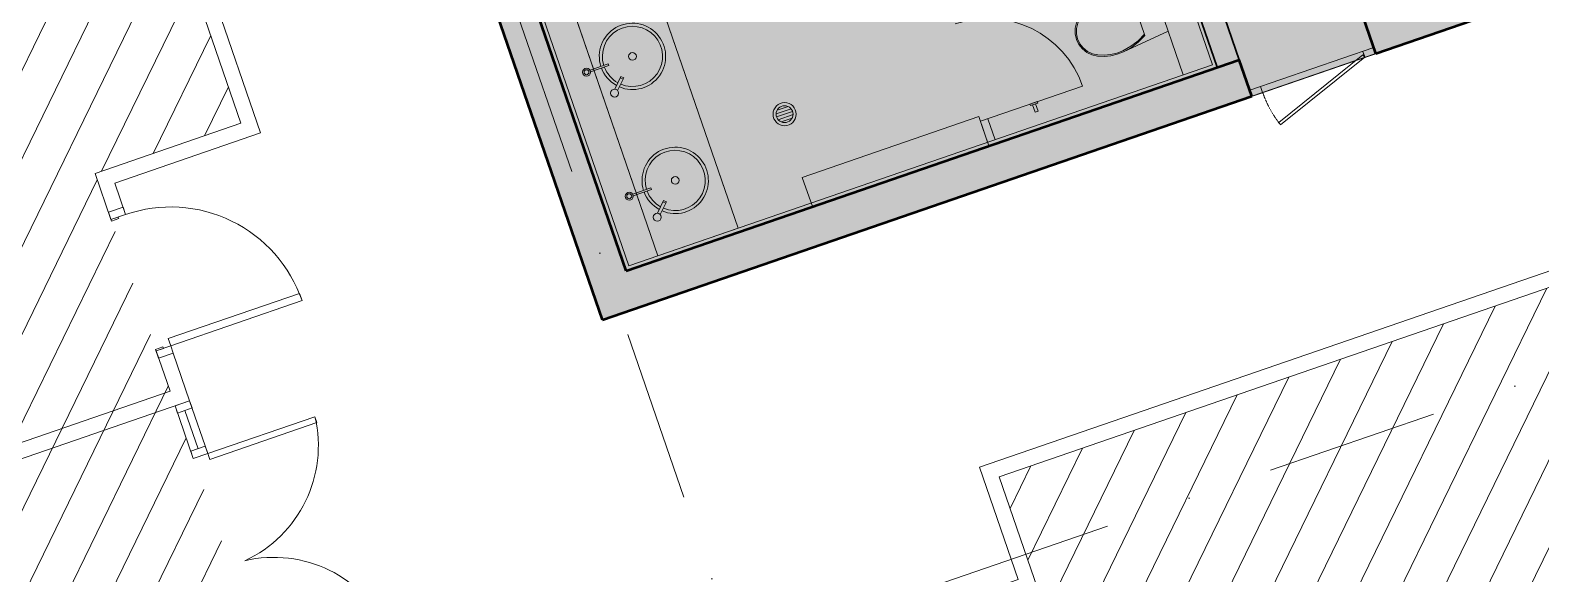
# Model space of a CAD drawing. Extents: x 760773 to 1075934, y 719259 to 1013331.
# Drawn here: x 1003046 to 1012835, y 839003 to 842526 of the extents above; entities that cross this region are included whole.
import ezdxf

# ---------------------------------------------------------------- set-up
doc = ezdxf.new("R2010")
doc.units = 0
doc.header["$MEASUREMENT"] = 0
doc.linetypes.add('DGN3', pattern=[1.24434, 0.82956, -0.41478])
doc.linetypes.add('DGN4', pattern=[1.116131, 0.558066, -0.279033, 0, -0.279033])
doc.layers.add('2', color=7, linetype='Continuous')
doc.layers.add('e-b-shell', color=253, linetype='Continuous')
for name, color, linetype, lineweight in [('27', 7, 'Continuous', 0), ('A-Door', 4, 'Continuous', 0), ('A-WALL', 2, 'Continuous', 0), ('spare0', 7, 'Continuous', 0), ('spare5', 7, 'Continuous', 0)]:
    doc.layers.add(name, color=color, linetype=linetype, lineweight=lineweight)

# ---------------------------------------------------------------- blocks, each defined once
blk = doc.blocks.new('RSINK2')
at = {"layer": 'e-b-shell', "lineweight": 0}
for p, q in [((-0.2753, -0.0895), (-0.1576, -0.049)), ((-0.272, -0.099), (-0.1543, -0.0584)), ((-0.1576, -0.049), (-0.1543, -0.0584)), ((-0.0747, -0.1304), (-0.1146, -0.2122)), ((-0.0567, -0.1392), (-0.0966, -0.221)), ((-0.0791, -0.1394), (-0.0611, -0.1482)), ((-0.0747, -0.1304), (-0.0567, -0.1392))]:
    blk.add_line(p, q, dxfattribs=at)
for centre, radius in [((0, 0), 0.025), ((-0.2978, -0.1025), 0.026), ((-0.2978, -0.1025), 0.016), ((-0.1161, -0.2382), 0.026)]:
    blk.add_circle(centre, radius, dxfattribs=at)
for radius, start, end in [(0.215, 246.66578, 197.66732), (0.195, 246.93944, 197.53062), (0.215, 200.33248, 241.33402), (0.195, 200.46918, 241.06037)]:
    blk.add_arc((0, 0), radius, start, end, dxfattribs=at)
blk = doc.blocks.new('RSINK3')
at = {"layer": 'e-b-shell', "lineweight": 0}
for p, q in [((-0.2754, -0.0894), (-0.1577, -0.0489)), ((-0.2721, -0.0989), (-0.1544, -0.0583)), ((-0.1577, -0.0489), (-0.1544, -0.0583)), ((-0.0748, -0.1303), (-0.1147, -0.2121)), ((-0.0568, -0.1391), (-0.0967, -0.2209)), ((-0.0792, -0.1393), (-0.0612, -0.1481)), ((-0.0748, -0.1303), (-0.0568, -0.1391))]:
    blk.add_line(p, q, dxfattribs=at)
for centre, radius in [((0, 0.0001), 0.025), ((-0.2979, -0.1024), 0.026), ((-0.2979, -0.1024), 0.016), ((-0.1162, -0.2381), 0.026)]:
    blk.add_circle(centre, radius, dxfattribs=at)
for radius, start, end in [(0.215, 246.66578, 197.66732), (0.195, 246.93944, 197.53062), (0.215, 200.33248, 241.33402), (0.195, 200.46918, 241.06037)]:
    blk.add_arc((0, 0.0001), radius, start, end, dxfattribs=at)
blk = doc.blocks.new('FD')
at = {"layer": 'e-b-shell', "lineweight": 0}
for p, q in [((-0.0549, 0.0023), (0.042, 0.0356)), ((-0.0519, -0.0179), (0.0521, 0.0179)), ((-0.0487, 0.0256), (0.0227, 0.0501)), ((-0.0419, -0.0356), (0.055, -0.0022)), ((-0.0226, -0.0501), (0.0488, -0.0255))]:
    blk.add_line(p, q, dxfattribs=at)
for radius in [0.075, 0.055]:
    blk.add_circle((0.0001, 0), radius, dxfattribs=at)
blk = doc.blocks.new('AnonymousCell23')
at = {"layer": 'e-b-shell', "lineweight": 0}
for p, q in [((0.6134, 0.5823), (0.9241, 0.6545)), ((0.9241, 0.6545), (1.0175, 0.3833)), ((0.8665, 0.3558), (0.7883, 0.5832)), ((0.8939, 0.5136), (0.9069, 0.4758)), ((0.962, 0.5307), (0.8958, 0.5079)), ((0.9711, 0.5042), (0.9049, 0.4814)), ((0.9631, 0.5427), (0.9584, 0.5411)), ((0.9584, 0.5411), (0.9747, 0.4938)), ((0.9747, 0.4938), (0.9795, 0.4955)), ((0.7282, 0.2489), (1.0175, 0.3833))]:
    blk.add_line(p, q, dxfattribs=at)
at = {"layer": 'e-b-shell', "lineweight": 0, "flags": 128}
for points in [[(0.7883, 0.5832), (0.7303, 0.5917), (0.6717, 0.5914), (0.6134, 0.5823)], [(0.4642, 0.5001), (0.4407, 0.4713), (0.4241, 0.4382), (0.4156, 0.4024), (0.4151, 0.3658), (0.4229, 0.3303)], [(0.4698, 0.4947), (0.4474, 0.4671), (0.4317, 0.4356), (0.4237, 0.4016), (0.4232, 0.3667), (0.4306, 0.3329)], [(0.6134, 0.5823), (0.5722, 0.5697), (0.5329, 0.5515), (0.4968, 0.5283), (0.4642, 0.5001)], [(0.6152, 0.5746), (0.575, 0.5624), (0.5369, 0.5446), (0.5016, 0.522), (0.4698, 0.4947)], [(0.7913, 0.5744), (0.7331, 0.5835), (0.6738, 0.5836), (0.6152, 0.5746)], [(0.4229, 0.3303), (0.4386, 0.2975), (0.4615, 0.2689), (0.4903, 0.246), (0.5237, 0.23), (0.56, 0.2217)], [(0.4229, 0.3303), (0.4386, 0.2975), (0.4615, 0.2689), (0.4903, 0.246), (0.5237, 0.23), (0.56, 0.2217)], [(0.4306, 0.3329), (0.4456, 0.3017), (0.4674, 0.2745), (0.4948, 0.2527), (0.5265, 0.2376), (0.5611, 0.2296)], [(0.7249, 0.2561), (0.7767, 0.2852), (0.8232, 0.3218), (0.8635, 0.3648)], [(0.7282, 0.2489), (0.7796, 0.2777), (0.8261, 0.3135), (0.8665, 0.3558)], [(0.56, 0.2217), (0.603, 0.2198), (0.6458, 0.2236), (0.688, 0.2335), (0.7282, 0.2489)], [(0.5611, 0.2296), (0.6029, 0.2277), (0.6447, 0.2315), (0.6856, 0.2411), (0.7249, 0.2561)]]:
    blk.add_lwpolyline(points, dxfattribs=at)
at = {"layer": 'e-b-shell', "lineweight": 0}
for centre, radius, start, end in [((0.9004, 0.4946), 0.02, 109.00031, 289.00031), ((0.9231, 0.5024), 0.025, 55.86031, 162.14031), ((0.9231, 0.5024), 0.025, 235.86031, 342.14031)]:
    blk.add_arc(centre, radius, start, end, dxfattribs=at)
blk = doc.blocks.new('HOOK')
at = {"layer": 'e-b-shell', "lineweight": 0, "flags": 128}
for points in [[(-0.0237, -0.0082), (-0.0204, -0.0177), (0.0268, -0.0014), (0.0236, 0.0081), (-0.0237, -0.0082)], [(0.0127, -0.0063), (-0.0062, -0.0128), (0.01, -0.06), (0.0289, -0.0535), (0.0127, -0.0063)]]:
    blk.add_lwpolyline(points, dxfattribs=at)

msp = doc.modelspace()

# ---------------------------------------------------------------- hatches: boundary and pattern name
at = {"layer": '27', "lineweight": 0, "true_color": 0x636466}
h = msp.add_hatch(dxfattribs=at)
h.set_pattern_fill('ANSI31', color=251, scale=2000)
h.set_pattern_definition([(244, (1013934.4, 889221.97), (224.6985, -109.5928), [])])
h.paths.add_polyline_path([(1009325.4355, 839631.60698), (1009576.12743, 838903.54474), (1007590.5381, 838219.8515), (1010679.84322, 829247.8934), (1011129.68362, 829402.78772), (1011460.72203, 828441.38237), (1032119.33446, 835555.00157), (1023052.24844, 861887.68737), (1012391.30971, 858216.82564), (1013354.06718, 855420.77504), (1014105.75443, 855679.60171), (1014887.118, 853410.35713), (1014135.43073, 853151.53045), (1016082.3283, 847497.32937), (1016857.70611, 847764.32137), (1017411.19225, 846156.92915), (1016636.46451, 845890.169), (1018992.63813, 839047.34395), (1017290.40754, 838461.03324), (1016085.76997, 841959.44967)])
h = msp.add_hatch(dxfattribs=at)
h.set_pattern_fill('ANSI31', color=251, scale=2000)
h.set_pattern_definition([(244, (1013934.4, 889221.97), (224.6985, -109.5928), [])])
h.paths.add_polyline_path([(1010916.15818, 828253.8727), (1008170.50914, 836230.1357), (1006561.7952, 835678.43097), (1005676.9067, 838243.22286), (1004733.35019, 837918.31762), (1003466.67341, 841597.01411), (1004412.20668, 841922.58732), (1002031.77837, 848835.85313), (1001086.25994, 848510.28502), (1000370.01, 850590.42589), (1001315.52843, 850915.99399), (1000046.82643, 854600.57212), (989385.28115, 850929.50773), (998648.0761, 824029.46561)])
at = {"layer": 'spare5', "linetype": 'Continuous', "true_color": 0x7f7f7f}
msp.add_hatch(color=8, dxfattribs=at).paths.add_polyline_path([(1006754.04365, 840649.63692), (1001829.83293, 854950.58325), (1010575.91474, 857962.10072), (1015500.12546, 843661.1544)])

# ---------------------------------------------------------------- linework, layer by layer
at = {"layer": '2', "color": 1, "linetype": 'DGN4', "lineweight": 0, "ltscale": 2000}
for p, q in [((990929.35772, 886990.37121), (1011730.97049, 826578.10115)), ((992086.41938, 833133.65835), (1029599.81575, 846050.1031))]:
    msp.add_line(p, q, dxfattribs=at)
at = {"layer": 'A-Door', "color": 4, "linetype": 'Continuous', "lineweight": 0, "ltscale": 0.001}
msp.add_line((1004133.84457, 839812.98142), (1004048.36424, 840061.22465), dxfattribs=at)
at = {"layer": 'A-Door', "color": 4, "linetype": 'Continuous', "lineweight": 0, "ltscale": 0.001, "flags": 128}
for points in [[(1003569.35998, 841298.53692), (1003664.00479, 841331.12574), (1003647.72636, 841378.40174), (1003553.08155, 841345.81292), (1003572.61566, 841289.08172)], [(1003572.61566, 841289.08172), (1003619.89167, 841305.36015), (1003616.63598, 841314.81535), (1003569.35998, 841298.53692)], [(1003956.92376, 840480.12571), (1003940.64533, 840527.40172), (1004791.6134, 840820.41349), (1004807.89184, 840773.13749), (1003956.92376, 840480.12571)], [(1003862.37175, 840447.56885), (1003909.64776, 840463.84728), (1003906.39207, 840473.30248), (1003859.11607, 840457.02405), (1003878.65018, 840400.29284)], [(1003878.65018, 840400.29284), (1003973.29502, 840432.88167), (1003957.01659, 840480.15768), (1003862.37175, 840447.56885)], [(1003984.82995, 840092.22599), (1004102.84742, 839749.42903), (1004197.39928, 839781.98585), (1004079.38181, 840124.78275)]]:
    msp.add_lwpolyline(points, dxfattribs=at)
for points in [[(1004095.64033, 840077.50375), (1004079.36172, 840124.77843), (1003984.80954, 840092.22023), (1004001.08815, 840044.94556)], [(1004904.69773, 839983.22807), (1004210.42393, 839744.1611), (1004197.39928, 839781.98585), (1004891.67308, 840021.05282)], [(1004181.12066, 839829.26052), (1004197.39928, 839781.98585), (1004102.8471, 839749.42765), (1004086.56849, 839796.70233)]]:
    msp.add_lwpolyline(points, close=True, dxfattribs=at)
at = {"layer": 'A-Door', "color": 4, "linetype": 'Continuous', "lineweight": 0, "ltscale": 0.001}
for centre, radius, start, end in [((1003956.92376, 840480.12571), 900.00142, 18.999998447, 108.999998448), ((1004092.62705, 839833.08507), 820.85713, 294.763824429, 13.237592719), ((1004624.43392, 838288.66605), 820.85713, 24.763784024, 103.237552318)]:
    msp.add_arc(centre, radius, start, end, dxfattribs=at)
at = {"layer": 'A-WALL', "color": 2, "linetype": 'Continuous', "lineweight": 0, "ltscale": 0.001}
for p, q in [((1004539.31535, 841860.59228), (1002125.2816, 848871.40556)), ((1004412.20668, 841922.58732), (1002063.28656, 848744.29689)), ((1009198.30409, 839693.66805), (1016147.76383, 842086.55894)), ((1003466.68825, 841597.01922), (1004412.20668, 841922.58732)), ((1009325.43519, 839631.60788), (1016085.76997, 841959.44967)), ((1003593.79693, 841535.02418), (1004539.31535, 841860.59228)), ((1003466.68825, 841597.01922), (1003569.45293, 841298.56893)), ((1003593.79693, 841535.02418), (1003664.00479, 841331.12574)), ((1006720.94121, 840745.15688), (1006753.49803, 840650.60502)), ((1003862.46473, 840447.60086), (1003952.27328, 840186.7779)), ((1003952.27328, 840186.7779), (994189.56427, 836825.2076)), ((1004079.38181, 840124.78275), (994222.12202, 836730.65607))]:
    msp.add_line(p, q, dxfattribs=at)
at = {"layer": 'A-WALL', "color": 2, "linetype": 'Continuous', "lineweight": 0, "ltscale": 0.001, "flags": 128}
msp.add_lwpolyline([(1004079.38197, 840124.78281), (1003973.29502, 840432.88167)], dxfattribs=at)
at = {"layer": 'A-WALL', "color": 2, "linetype": 'Continuous', "lineweight": 0, "ltscale": 0.001}
for points in [[(1009198.33128, 839693.58908), (1009449.01876, 838965.53978), (1007463.42975, 838281.84666)], [(1009325.43519, 839631.60788), (1009576.12743, 838903.54474), (1007495.98657, 838187.2948)]]:
    msp.add_lwpolyline(points, dxfattribs=at)
at = {"layer": 'spare0', "color": 1, "linetype": 'Continuous', "lineweight": 53}
for p, q in [((1006754.02802, 840649.63154), (1004434.37005, 847386.49567)), ((1006908.9811, 840967.38973), (1004686.95077, 847420.70483)), ((1011765.36223, 842375.17107), (1015500.11218, 843661.14835)), ((1011765.36223, 842375.17107), (1011683.96647, 842611.54012)), ((1006908.9811, 840967.38973), (1010880.18073, 842334.77603)), ((1010961.56827, 842098.40316), (1010880.18073, 842334.77603)), ((1006754.02802, 840649.63154), (1010961.56827, 842098.40316))]:
    msp.add_line(p, q, dxfattribs=at)
at = {"layer": 'spare0', "color": 1, "linetype": 'Continuous', "lineweight": 30}
for p, q in [((1010880.18072, 842334.77603), (1009677.24281, 845828.45409)), ((1010738.35286, 842285.94102), (1009535.4151, 845779.61864))]:
    msp.add_line(p, q, dxfattribs=at)
at = {"layer": 'spare0', "color": 40, "linetype": 'Continuous', "lineweight": 0, "true_color": 0xffa824}
for p, q in [((1010706.57587, 842301.43989), (1009519.91613, 845747.84145)), ((1006924.47995, 840999.16688), (1005752.52959, 844402.80176)), ((1011681.31286, 842388.5376), (1011694.33545, 842350.71704)), ((1006924.47995, 840999.16688), (1010706.57586, 842301.4399)), ((1011685.40383, 842376.65635), (1011693.54418, 842353.01494)), ((1011019.44971, 842160.6403), (1011032.47244, 842122.81933))]:
    msp.add_line(p, q, dxfattribs=at)
at = {"layer": 'spare0', "color": 200, "linetype": 'Continuous', "lineweight": 13, "true_color": 0xb900ff}
for p, q in [((1007633.61985, 841243.34019), (1006526.78984, 844457.84942)), ((1007113.58392, 841064.27977), (1006006.75431, 844278.78781)), ((1008049.54117, 841571.63794), (1009193.6193, 841965.57352)), ((1009193.6193, 841965.57352), (1009258.73261, 841776.46969)), ((1008049.54117, 841571.63794), (1008114.65448, 841382.53412)), ((1007633.62562, 841243.32342), (1007113.5897, 841064.263))]:
    msp.add_line(p, q, dxfattribs=at)
at = {"layer": 'spare0', "color": 200, "linetype": 'Continuous', "lineweight": 0, "true_color": 0xb900ff}
msp.add_line((1010517.50853, 842236.33915), (1010229.38712, 843073.1253), dxfattribs=at)
at = {"layer": 'spare0', "color": 21, "linetype": 'Continuous', "lineweight": 0, "true_color": 0xffa848}
for p, q in [((1011752.3378, 842412.9934), (1010948.54518, 842136.22596)), ((1010961.56835, 842098.40292), (1011765.36141, 842375.17345)), ((1009204.27922, 841935.43994), (1009866.10641, 842163.32183))]:
    msp.add_line(p, q, dxfattribs=at)
at = {"layer": 'spare0', "color": 41, "linetype": 'Continuous', "lineweight": 13, "true_color": 0xffd291}
for p, q in [((1011681.80353, 842366.30392), (1011136.48519, 841927.8659)), ((1011694.33545, 842350.71704), (1011148.79443, 841912.0999)), ((1011694.33545, 842350.71704), (1011681.80353, 842366.30392))]:
    msp.add_line(p, q, dxfattribs=at)
at = {"layer": 'spare0', "color": 2, "linetype": 'Continuous', "lineweight": 0}
for p, q in [((1009250.03667, 841799.91596), (1009203.48308, 841935.16582)), ((1009298.39494, 841816.05898), (1009251.67622, 841951.75987)), ((1006908.97791, 840967.3897), (1007405.37575, 841138.31115))]:
    msp.add_line(p, q, dxfattribs=at)
at = {"layer": 'spare0', "color": 200, "linetype": 'Continuous', "lineweight": 13, "true_color": 0xb900ff, "flags": 128}
for points in [[(1006526.78983, 844457.84942), (1007633.62562, 841243.32342)], [(1007113.5897, 841064.263), (1006006.75431, 844278.78781)]]:
    msp.add_lwpolyline(points, dxfattribs=at)
at = {"layer": 'spare0', "color": 21, "linetype": 'Continuous', "lineweight": 0, "true_color": 0xffa848}
msp.add_arc((1009251.49662, 841951.76892), 650, 18.993826408, 108.993826405, dxfattribs=at)
at = {"layer": 'spare0', "color": 41, "linetype": 'DGN3', "lineweight": 0, "true_color": 0xffd291}
msp.add_arc((1011694.33545, 842350.71704), 700, 198.999983648, 218.799418532, dxfattribs=at)
at = {"layer": 'spare0', "color": 41, "linetype": 'Continuous', "lineweight": 13, "true_color": 0xffd291}
msp.add_arc((1011421.72633, 842146.82409), 359.98231, 217.512142294, 220.695860055, dxfattribs=at)
at = {"layer": 'spare5', "color": 8, "linetype": 'Continuous', "lineweight": 13, "true_color": 0x7f7f7f, "flags": 128}
msp.add_lwpolyline([(1006754.04365, 840649.63692), (1001829.83293, 854950.58325), (1010575.91474, 857962.10072), (1015500.12546, 843661.1544), (1006754.04365, 840649.63692)], dxfattribs=at)

# ---------------------------------------------------------------- block references
at = {"color": 200, "linetype": 'Continuous', "lineweight": 0, "true_color": 0xb900ff, "xscale": 999.9999999999975, "yscale": 999.9999999999975, "zscale": 999.9999999999975}
msp.add_blockref('AnonymousCell23', (1009402.55823, 842136.06493), dxfattribs=at)
at = {"color": 7, "linetype": 'Continuous', "lineweight": 0, "xscale": 999.9999999999975, "yscale": 999.9999999999975, "zscale": 999.9999999999975}
for name, p in [('RSINK2', (1006949.05823, 842355.96493)), ('FD', (1007934.75823, 841981.56493)), ('HOOK', (1009548.25823, 842054.56493)), ('RSINK3', (1007225.85823, 841552.16493))]:
    msp.add_blockref(name, p, dxfattribs=at)

doc.saveas('drawing.dxf')
